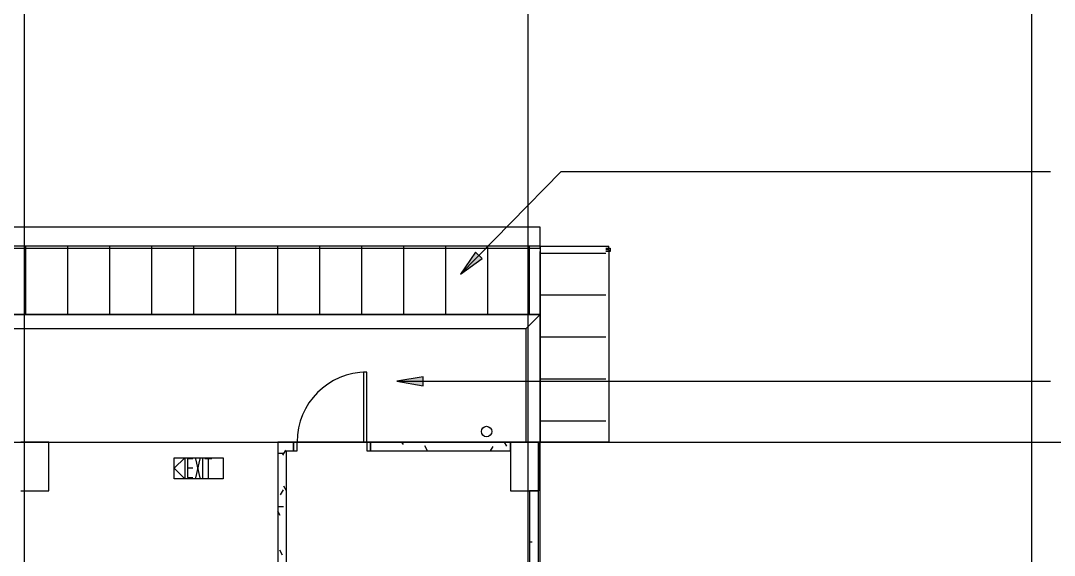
# Model space of a CAD drawing. Header units: millimetres. Extents: x -145636 to 131102, y -135903 to -7470.
# Drawn here: x 20370 to 35145, y -108819 to -101169 of the extents above; entities that cross this region are included whole.
import ezdxf

# ---------------------------------------------------------------- set-up
doc = ezdxf.new("R2010")
doc.units = ezdxf.units.MM
doc.layers.add('M_ARCHI', color=8, linetype='Continuous')

# ---------------------------------------------------------------- blocks, each defined once
blk = doc.blocks.new('RF Archi 21.10.2024')
at = {"layer": 'M_ARCHI'}
for points in [[(-139748, -121200), (-139438, -120979), (-139533, -120886)], [(-140659, -122734), (-140284, -122800), (-140284, -122668)]]:
    blk.add_hatch(color=8, dxfattribs=at).paths.add_polyline_path(points)
at = {"layer": 'M_ARCHI', "color": 8}
for p, q in [((-145986, -25375), (-145986, -138101)), ((-138786, -25375), (-138786, -138101)), ((-131586, -25375), (-131586, -138101)), ((-139748, -121200), (-138312, -119734)), ((-138312, -119734), (-131314, -119734)), ((-138611, -120528), (-148051, -120528)), ((-138611, -120828), (-138611, -120528)), ((-138611, -120798), (-148051, -120798)), ((-148051, -120828), (-138611, -120828)), ((-138611, -120798), (-138611, -120828)), ((-138611, -120798), (-137631, -120798)), ((-138611, -120798), (-138611, -123603)), ((-138611, -120840), (-138611, -121778)), ((-137672, -120828), (-137611, -120828)), ((-137672, -120848), (-137630, -120848)), ((-137631, -120828), (-137631, -120798)), ((-137630, -120848), (-137630, -123603)), ((-137611, -120828), (-137611, -120878)), ((-139533, -120886), (-139748, -121200)), ((-139748, -121200), (-139438, -120979)), ((-139438, -120979), (-139533, -120886)), ((-138611, -123603), (-138611, -120878)), ((-137611, -120878), (-137672, -120878)), ((-137630, -120898), (-137630, -123553)), ((-148051, -121778), (-138611, -121778)), ((-138611, -121778), (-148051, -121778)), ((-138611, -121778), (-138811, -121978)), ((-138811, -121978), (-138611, -121778)), ((-138611, -121778), (-138611, -123603)), ((-148051, -121978), (-138811, -121978)), ((-138811, -123603), (-138811, -121978)), ((-141086, -122603), (-141136, -122603)), ((-141136, -122603), (-141136, -123603)), ((-141086, -123603), (-141086, -122603)), ((-140284, -122668), (-140659, -122734)), ((-140659, -122734), (-140284, -122800)), ((-140659, -122734), (-131314, -122734)), ((-140284, -122800), (-140284, -122668)), ((-152583, -123603), (-121725, -123603)), ((-145636, -123603), (-146036, -123603)), ((-145636, -124303), (-145636, -123603)), ((-142136, -123603), (-142361, -123603)), ((-142361, -123603), (-142361, -123728)), ((-138636, -123603), (-142236, -123603)), ((-142236, -123603), (-138611, -123603)), ((-142236, -123603), (-138636, -123603)), ((-142136, -123728), (-142136, -123603)), ((-142086, -123603), (-142136, -123603)), ((-142136, -123603), (-142136, -123728)), ((-142086, -123728), (-142086, -123603)), ((-141136, -123603), (-141086, -123603)), ((-141036, -123603), (-141086, -123603)), ((-141086, -123603), (-141086, -123728)), ((-139036, -123603), (-141036, -123603)), ((-141036, -123603), (-141036, -123728)), ((-141036, -123728), (-141036, -123603)), ((-139036, -123666), (-139036, -123603)), ((-138636, -123603), (-139036, -123603)), ((-139036, -123603), (-139036, -123728)), ((-139036, -123728), (-139036, -123666)), ((-138611, -123603), (-138811, -123603)), ((-138636, -126653), (-138636, -123603)), ((-138611, -123603), (-138636, -123603)), ((-138636, -123603), (-138636, -124303)), ((-138636, -124303), (-138636, -123603)), ((-137631, -123603), (-138611, -123603)), ((-138611, -126778), (-138611, -123603)), ((-137630, -123603), (-137680, -123603)), ((-142361, -123728), (-142361, -126678)), ((-142236, -126778), (-142236, -123728)), ((-142236, -123728), (-142136, -123728)), ((-142236, -126653), (-142236, -123728)), ((-142136, -123728), (-142086, -123728)), ((-141086, -123728), (-141036, -123728)), ((-141036, -123728), (-139036, -123728)), ((-139036, -123728), (-139036, -124303)), ((-143840, -123978), (-143690, -123828)), ((-143840, -124128), (-143840, -123828)), ((-143840, -123828), (-143140, -123828)), ((-143690, -123828), (-143690, -124128)), ((-143654, -123844), (-143654, -124111)), ((-143574, -123844), (-143654, -123844)), ((-143539, -123841), (-143476, -124116)), ((-143476, -123841), (-143539, -124116)), ((-143435, -123841), (-143435, -124116)), ((-143305, -123844), (-143405, -123844)), ((-143355, -123844), (-143355, -124116)), ((-143140, -123828), (-143140, -124128)), ((-143690, -124128), (-143840, -123978)), ((-143574, -123978), (-143654, -123978)), ((-143654, -124111), (-143574, -124111)), ((-143140, -124128), (-143840, -124128)), ((-146036, -124303), (-145636, -124303)), ((-139036, -124303), (-138761, -124303)), ((-138761, -124303), (-138761, -126653)), ((-138636, -124303), (-138761, -124303)), ((-138761, -124303), (-138636, -124303)), ((-138636, -126778), (-138636, -124303))]:
    blk.add_line(p, q, dxfattribs=at)
at = {"layer": 'M_ARCHI', "color": 8, "linetype": 'Continuous'}
for p, q in [((-145961, -120828), (-145961, -120798)), ((-145961, -121778), (-145961, -120840)), ((-145361, -120828), (-145361, -120798)), ((-145361, -121778), (-145361, -120840)), ((-144761, -120828), (-144761, -120798)), ((-144761, -121778), (-144761, -120840)), ((-144161, -120828), (-144161, -120798)), ((-144161, -121778), (-144161, -120840)), ((-143561, -120828), (-143561, -120798)), ((-143561, -121778), (-143561, -120840)), ((-142961, -120828), (-142961, -120798)), ((-142961, -121778), (-142961, -120840)), ((-142361, -120828), (-142361, -120798)), ((-142361, -121778), (-142361, -120840)), ((-141761, -120828), (-141761, -120798)), ((-141761, -121778), (-141761, -120840)), ((-141161, -120828), (-141161, -120798)), ((-141161, -121778), (-141161, -120840)), ((-140561, -120828), (-140561, -120798)), ((-140561, -121778), (-140561, -120840)), ((-139961, -120828), (-139961, -120798)), ((-139961, -121778), (-139961, -120840)), ((-139361, -120828), (-139361, -120798)), ((-139361, -121778), (-139361, -120840)), ((-138761, -120828), (-138761, -120798)), ((-138761, -121778), (-138761, -120840)), ((-137672, -120903), (-138611, -120903)), ((-137672, -121503), (-138611, -121503)), ((-137672, -122103), (-138611, -122103)), ((-137672, -122703), (-138611, -122703)), ((-137672, -123303), (-138611, -123303)), ((-140566, -123638), (-140586, -123603)), ((-140221, -123728), (-140261, -123658)), ((-139085, -123663), (-139120, -123603)), ((-142361, -123761), (-142279, -123761)), ((-142256, -123728), (-142292, -123791)), ((-142250, -123719), (-142256, -123728)), ((-139288, -123669), (-139323, -123728)), ((-142236, -124302), (-142275, -124234)), ((-142284, -124285), (-142326, -124358)), ((-142361, -124523), (-142279, -124523)), ((-142326, -124654), (-142361, -124593)), ((-138761, -125031), (-138723, -125031)), ((-142292, -125221), (-142334, -125148))]:
    blk.add_line(p, q, dxfattribs=at)
at = {"layer": 'M_ARCHI', "color": 8}
blk.add_circle((-139376, -123453), 75, dxfattribs=at)
blk.add_arc((-141086, -123603), 1000, 90, 180, dxfattribs=at)

msp = doc.modelspace()

# ---------------------------------------------------------------- block references
at = {"layer": 'M_ARCHI', "color": 8, "linetype": 'Continuous'}
msp.add_blockref('RF Archi 21.10.2024', (166406, 16405), dxfattribs=at)

doc.saveas('drawing.dxf')
